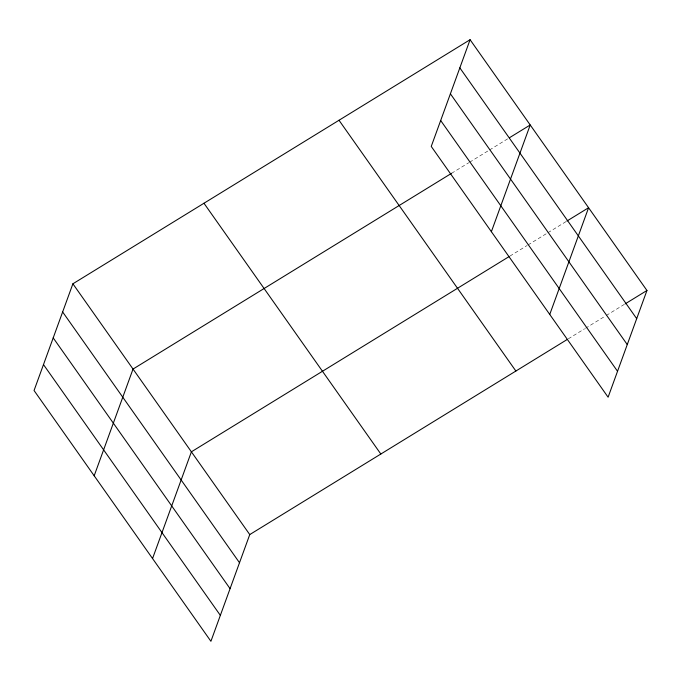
<?xml version="1.0" encoding="UTF-8"?>
<svg xmlns="http://www.w3.org/2000/svg" width="681" height="681" viewBox="0 0 681 681"><rect width="100%" height="100%" fill="white"/><g stroke="black" fill="none" stroke-linecap="round" stroke-linejoin="round"><path stroke-width="0.51" stroke-dasharray="3.4 2.55" d="M451.571 173.306L468.749 162.75M469.652 162.197L488.635 150.527M489.537 149.973L507.617 138.864M509.941 256.065L527.12 245.509M528.022 244.947L547.005 233.285M547.907 232.732L565.988 221.623M568.303 338.815L584.579 328.821M585.481 328.268L605.366 316.044M606.269 315.49L625.252 303.82"/><path stroke-width="1.02" d="M470.086 39.711L431.243 146.424L608.107 397.202L646.95 290.489L470.086 39.711L72.893 283.798L34.05 390.511L210.914 641.289L249.757 534.576L567.401 339.376M94.182 475.772L133.025 369.059L451.571 173.306M152.553 558.531L191.395 451.818L509.039 256.618M491.376 231.693L530.218 124.972L509.431 137.749M549.746 314.452L588.588 207.731L566.89 221.061M625.252 303.82L646.95 290.489M459.837 67.87L636.701 318.657M450.396 93.799L627.261 344.577M440.675 120.503L617.539 371.281M339.01 120.256L515.875 371.034M203.968 203.244L380.832 454.023M72.893 283.798L249.757 534.576M62.643 311.958L239.508 562.736M53.203 337.878L230.067 588.656M43.482 364.59L220.346 615.369"/></g></svg>
